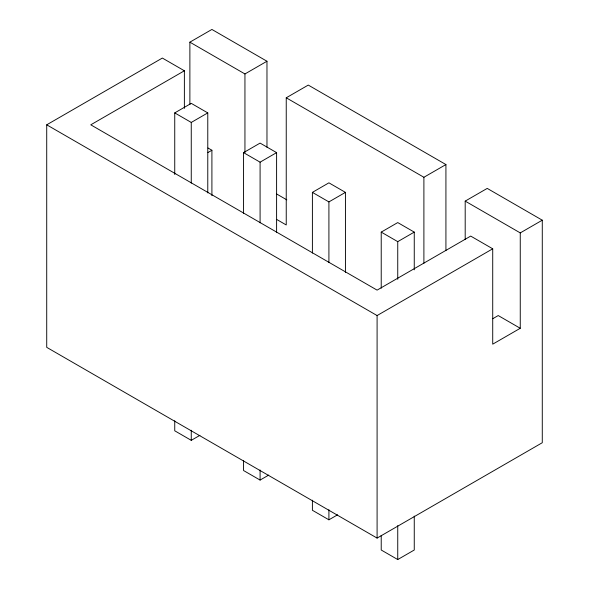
<?xml version="1.0" encoding="UTF-8"?>
<svg xmlns="http://www.w3.org/2000/svg" width="589" height="589" viewBox="0 0 589 589"><rect width="100%" height="100%" fill="white"/><g stroke="black" fill="none" stroke-linecap="round" stroke-linejoin="round"><path stroke-width="0.88" d="M465.192 239.539L465.192 201.114L487.221 188.399L542.278 220.19L542.278 442.722L377.093 538.088L46.722 347.348L46.722 124.816L162.35 58.061L184.379 70.776L184.379 108.376M189.879 104.525L189.879 42.165L211.907 29.45L266.972 61.241L266.972 147.235M184.379 70.776L90.772 124.816L377.093 290.127L470.699 236.086L492.721 248.801L492.721 344.167L520.256 328.279L520.256 232.905L465.192 201.114M174.742 174.506L174.742 112.897L191.256 103.362L207.777 112.897L207.777 192.897M189.879 42.165L244.943 73.956L266.972 61.241M174.742 112.897L191.256 122.438L207.777 112.897M276.712 219.454L286.239 224.961L286.239 97.796L308.268 85.081L445.925 164.559L445.925 250.553M207.976 152.522L211.907 150.254L211.907 195.666M243.566 213.328L243.566 152.632L260.088 143.098L276.602 152.632L276.602 232.64M243.566 152.632L260.088 162.174L276.602 152.632M312.398 253.064L312.398 192.375L328.912 182.833L345.434 192.375L345.434 272.376M312.398 192.375L328.912 201.909L345.434 192.375M286.239 97.796L423.896 177.274L445.925 164.559M381.223 288.205L381.223 232.11L397.744 222.576L414.258 232.11L414.258 269.814M381.223 232.11L397.744 241.645L414.258 232.11M46.722 124.816L377.093 315.557L492.721 248.801M520.256 232.905L542.278 220.19M174.742 420.715L174.742 430.802L191.256 440.336L199.914 435.345M492.721 318.737L498.228 315.557L520.256 328.279M243.566 460.451L243.566 470.537L260.088 480.072L268.739 475.08M312.398 500.186L312.398 510.273L328.912 519.815L337.563 514.815M381.223 535.342L381.223 550.016L397.744 559.55L414.258 550.016L414.258 516.082M207.976 147.979L211.907 150.254M276.499 193.906L286.821 199.862M423.896 177.274L423.896 263.268M397.744 241.645L397.744 279.348M397.744 525.624L397.744 559.55M377.093 315.557L377.093 538.088M328.912 201.909L328.912 262.598M328.912 509.728L328.912 519.815M260.088 162.174L260.088 222.863M260.088 469.985L260.088 480.072M244.943 73.956L244.943 152.632M191.256 122.438L191.256 183.127M191.256 430.25L191.256 440.336"/></g></svg>
